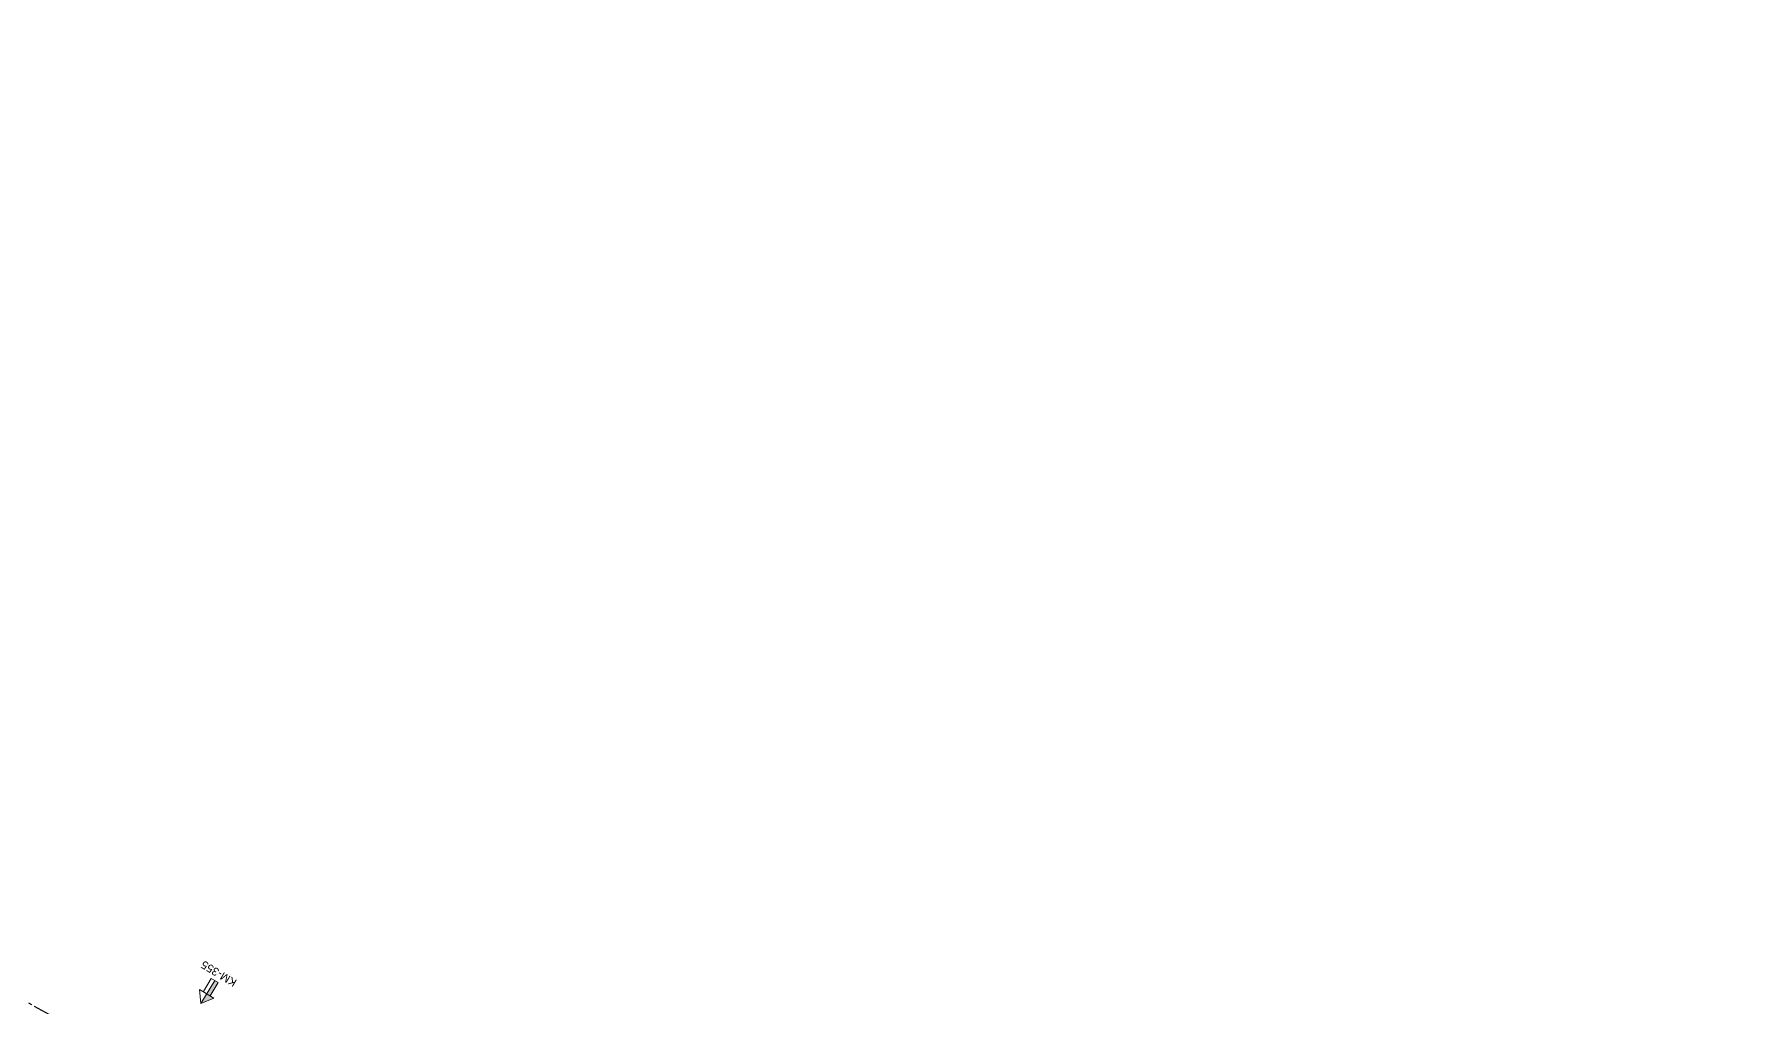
# Model space of a CAD drawing. Header units: metres. Extents: x 593168 to 611286, y 3401475 to 3412398.
# Drawn here: x 598356 to 598998, y 3409265 to 3409630 of the extents above; entities that cross this region are included whole.
import ezdxf
from ezdxf.enums import TextEntityAlignment as Align

# ---------------------------------------------------------------- set-up
doc = ezdxf.new("R2010")
doc.units = ezdxf.units.M
doc.header["$MEASUREMENT"] = 0
doc.linetypes.add('CENTER', pattern=[2, 1.25, -0.25, 0.25, -0.25])
doc.layers.add('Existing Railway Boundary', color=7, linetype='CENTER')
doc.layers.add('KM STONE', color=7, linetype='Continuous', lineweight=0)
doc.styles.add('Style-Arial', font='arial_0.ttf')

# ---------------------------------------------------------------- blocks, each defined once
blk = doc.blocks.new('KM POST PLAN')
h = blk.add_hatch(color=256)
h.dxf.hatch_style = 1
h.paths.add_polyline_path([(0, -8.5), (-3, -8.5), (-3, -20), (0, -20)])
h.paths.add_polyline_path([(0, -8.5), (0, 0), (-6.3, -8.5)])
for points in [[(0, 0), (-6.3, -8.5), (6.3, -8.5)], [(0, 0), (0, -20)], [(0, 0), (6.3, -8.5)], [(3, -8.5), (3, -20), (-3, -20), (-3, -8.5)]]:
    blk.add_lwpolyline(points)
at = {"style": 'Style-Arial'}
blk.add_attdef('KM-POST', text='', height=6, dxfattribs=at).set_placement((0, -26, -263.9), align=Align.MIDDLE_CENTER)

msp = doc.modelspace()

# ---------------------------------------------------------------- linework, layer by layer
at = {"layer": 'Existing Railway Boundary', "ltscale": 5}
msp.add_lwpolyline([(600068.3432, 3408361.2078), (600130.6112, 3408459.8878), (599836.1292, 3408634.1143), (599768.1577, 3408518.5779), (599661.815, 3408580.4349), (599612.2027, 3408612.2329), (599553.6452, 3408693.0476), (599543.655, 3408685.9527), (599543.655, 3408683.2921), (599530.154, 3408666.7376), (599508.5547, 3408629.4251), (598272.8019, 3409311.3517), (598226.2603, 3409339.3887), (598151.2488, 3409384.2728), (597917.699, 3409525.8316), (597735.9935, 3409630.0193)], dxfattribs=at)

# ---------------------------------------------------------------- block references
at = {"layer": 'KM STONE', "xscale": 0.5, "yscale": 0.5, "zscale": 0.5, "rotation": 148.9903102435466}
msp.add_blockref('KM POST PLAN', (598418.5043, 3409266.492), dxfattribs=at).add_auto_attribs({'KM-POST': 'KM-355'})

doc.saveas('drawing.dxf')
